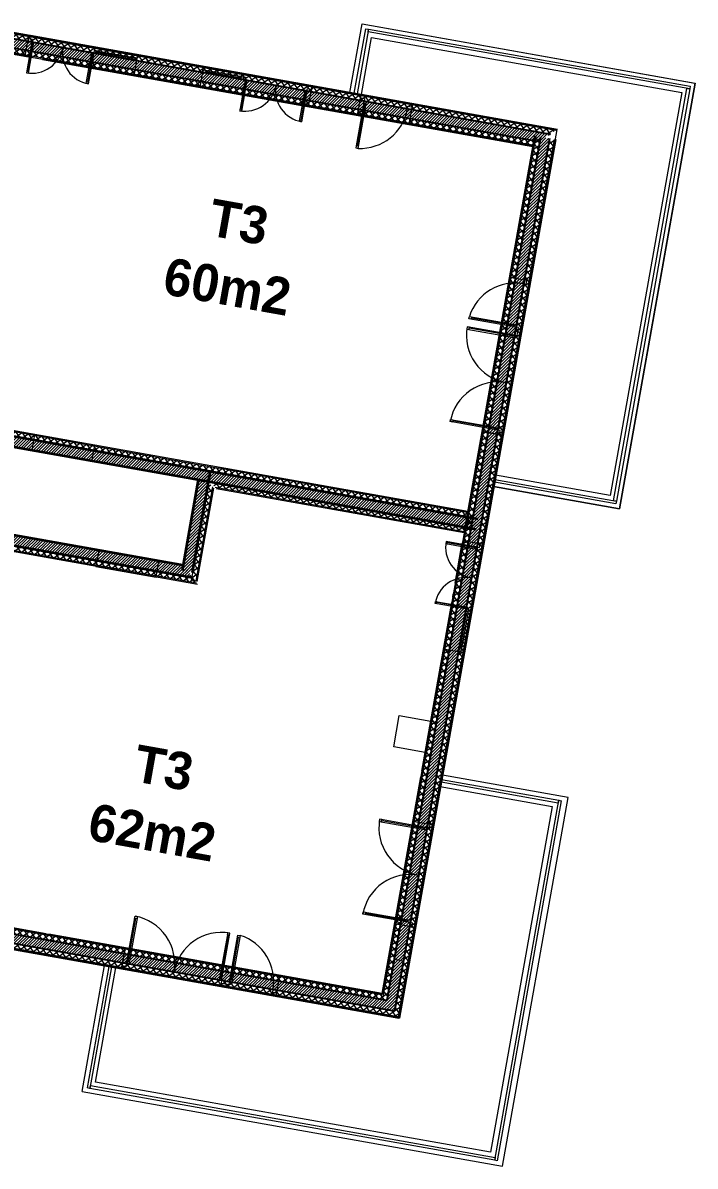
# Model space of a CAD drawing. Header units: centimetres. Extents: x -14085 to 643619, y -47998 to 35592.
# Drawn here: x -1858 to -700, y -2835 to -866 of the extents above; entities that cross this region are included whole.
import ezdxf

# ---------------------------------------------------------------- set-up
doc = ezdxf.new("R2010")
doc.units = ezdxf.units.CM
doc.layers.add('B GÈnÈral_Hatch', color=7, linetype='Continuous', lineweight=5)
doc.layers.add('B Général', color=7, linetype='Continuous', lineweight=5)
doc.styles.add('Geneva (bold)', font='')
doc.styles.get('Geneva (bold)').set_extended_font_data('Geneva', bold=True)
pattern_1 = [(214.918695, (0, 0), (4.5793076, -6.5597212), []), (304.918695, (0, 0), (-6.5597212, -4.5793076), [])]
pattern_2 = [(45, (0, 0), (2.4253472, -2.6458333), [])]

# ---------------------------------------------------------------- blocks, each defined once
blk = doc.blocks.new('Groupe-35-1')
at = {"layer": 'B Général', "lineweight": 9}
blk.add_line((15676.7, -1004.4), (15663.7, -1077.8), dxfattribs=at)
at = {"layer": 'B Général', "lineweight": 9, "flags": 128}
for points in [[(15675.4, -1000.2), (15661, -1081.2), (15665, -1081.9), (15679.4, -1000.9)], [(15675.4, -1000.2), (15674.7, -1004), (15678.7, -1004.7), (15679.4, -1000.9)], [(15661.7, -1077.4), (15661, -1081.2), (15665, -1081.9), (15665.6, -1078.1)]]:
    blk.add_lwpolyline(points, close=True, dxfattribs=at)
blk = doc.blocks.new('Groupe-36-1')
at = {"layer": 'B Général', "color": 7, "linetype": 'Continuous', "lineweight": 9, "flags": 128}
blk.add_lwpolyline([(15664, -1024.6), (15670.3, -989.1), (15758.9, -1004.8), (15752.6, -1040.3)], dxfattribs=at)
at = {"layer": 'B Général', "lineweight": 9, "flags": 128}
for points in [[(15675.4, -1000.2), (15668.5, -999), (15669.3, -994.8), (15676.2, -996)], [(15757.1, -1014.7), (15750.3, -1013.5), (15751, -1009.3), (15757.9, -1010.6)]]:
    blk.add_lwpolyline(points, close=True, dxfattribs=at)
at = {"layer": 'B Général', "linetype": 'Continuous', "lineweight": 9}
blk.add_arc((15668.5, -999), 83, 267.5601, 349.9187, dxfattribs=at)
at = {"layer": 'B Général', "color": 7}
blk.add_blockref('Groupe-35-1', (0, 0), dxfattribs=at)
blk = doc.blocks.new('Groupe-75-1')
at = {"layer": 'B Général', "lineweight": 9}
blk.add_line((15104.7, -901.2), (15096.1, -949.5), dxfattribs=at)
at = {"layer": 'B Général', "lineweight": 9, "flags": 128}
for points in [[(15103.4, -898.4), (15094, -951.6), (15097.4, -952.3), (15106.9, -899)], [(15103.4, -898.4), (15103, -900.9), (15106.5, -901.5), (15106.9, -899)], [(15094.4, -949.2), (15094, -951.6), (15097.4, -952.3), (15097.9, -949.8)]]:
    blk.add_lwpolyline(points, close=True, dxfattribs=at)
blk = doc.blocks.new('Groupe-76-1')
at = {"layer": 'B Général', "lineweight": 9}
blk.add_line((15207.7, -919.5), (15199.2, -967.8), dxfattribs=at)
at = {"layer": 'B Général', "lineweight": 9, "flags": 128}
for points in [[(15209.9, -917.4), (15200.5, -970.6), (15197, -970), (15206.5, -916.7)], [(15209.9, -917.4), (15209.5, -919.9), (15206, -919.2), (15206.5, -916.7)], [(15200.9, -968.1), (15200.5, -970.6), (15197, -970), (15197.4, -967.5)]]:
    blk.add_lwpolyline(points, close=True, dxfattribs=at)
blk = doc.blocks.new('Groupe-77-1')
at = {"layer": 'B Général', "color": 7, "linetype": 'Continuous', "lineweight": 9}
blk.add_line((15277.1, -927.1), (15217.2, -916.5), dxfattribs=at)
at = {"layer": 'B Général', "color": 7, "linetype": 'Continuous', "lineweight": 13, "flags": 128}
blk.add_lwpolyline([(15092, -922.8), (15098.3, -887.4), (15285.4, -920.6), (15279.1, -956.1)], dxfattribs=at)
at = {"layer": 'B Général', "lineweight": 9, "flags": 128}
for points in [[(15096.5, -897.2), (15103.4, -898.4), (15104.2, -894.2), (15097.3, -893)], [(15213.4, -918), (15214.1, -913.8), (15210.7, -913.2), (15209.9, -917.4)], [(15216.8, -918.6), (15217.6, -914.4), (15214.1, -913.8), (15213.4, -918)], [(15283.6, -930.5), (15284.3, -926.3), (15277.5, -925), (15276.7, -929.2)]]:
    blk.add_lwpolyline(points, close=True, dxfattribs=at)
at = {"layer": 'B Général', "color": 7, "linetype": 'Continuous', "lineweight": 9, "flags": 128}
blk.add_lwpolyline([(15213.4, -918), (15214.1, -913.8), (15283, -926), (15282.3, -930.2)], close=True, dxfattribs=at)
at = {"layer": 'B Général', "color": 7, "linetype": 'Continuous', "lineweight": 13}
for centre, start, end in [((15103.4, -898.4), 259.7568, 349.9187), ((15209.9, -917.4), 169.9187, 260.0806)]:
    blk.add_arc(centre, 54.1, start, end, dxfattribs=at)
at = {"layer": 'B Général', "color": 7}
for name in ['Groupe-75-1', 'Groupe-76-1']:
    blk.add_blockref(name, (0, 0), dxfattribs=at)
blk = doc.blocks.new('Groupe-78-1')
at = {"layer": 'B Général', "lineweight": 9}
blk.add_line((15575, -984.8), (15566.4, -1033.1), dxfattribs=at)
at = {"layer": 'B Général', "lineweight": 9, "flags": 128}
for points in [[(15577.1, -982.6), (15567.7, -1035.9), (15564.2, -1035.3), (15573.7, -982)], [(15577.1, -982.6), (15576.7, -985.1), (15573.2, -984.5), (15573.7, -982)], [(15568.1, -1033.4), (15567.7, -1035.9), (15564.2, -1035.3), (15564.6, -1032.8)]]:
    blk.add_lwpolyline(points, close=True, dxfattribs=at)
blk = doc.blocks.new('Groupe-79-1')
at = {"layer": 'B Général', "lineweight": 9}
blk.add_line((15471.9, -966.5), (15463.3, -1014.8), dxfattribs=at)
at = {"layer": 'B Général', "lineweight": 9, "flags": 128}
for points in [[(15470.6, -963.7), (15461.2, -1016.9), (15464.6, -1017.6), (15474.1, -964.3)], [(15470.6, -963.7), (15470.2, -966.2), (15473.7, -966.8), (15474.1, -964.3)], [(15461.6, -1014.4), (15461.2, -1016.9), (15464.6, -1017.6), (15465.1, -1015.1)]]:
    blk.add_lwpolyline(points, close=True, dxfattribs=at)
blk = doc.blocks.new('Groupe-80-1')
at = {"layer": 'B Général', "color": 7, "linetype": 'Continuous', "lineweight": 9}
blk.add_line((15404.2, -949.7), (15464.1, -960.4), dxfattribs=at)
at = {"layer": 'B Général', "color": 7, "linetype": 'Continuous', "lineweight": 13, "flags": 128}
blk.add_lwpolyline([(15579.5, -1009.5), (15585.8, -974), (15398.7, -940.8), (15392.4, -976.2)], dxfattribs=at)
at = {"layer": 'B Général', "lineweight": 9, "flags": 128}
for points in [[(15397, -950.6), (15397.7, -946.4), (15404.6, -947.6), (15403.8, -951.8)], [(15463.7, -962.5), (15464.5, -958.3), (15467.9, -958.9), (15467.2, -963.1)], [(15467.2, -963.1), (15467.9, -958.9), (15471.4, -959.5), (15470.6, -963.7)], [(15584, -983.9), (15577.1, -982.6), (15577.9, -978.5), (15584.8, -979.7)]]:
    blk.add_lwpolyline(points, close=True, dxfattribs=at)
at = {"layer": 'B Général', "color": 7, "linetype": 'Continuous', "lineweight": 9, "flags": 128}
blk.add_lwpolyline([(15398.3, -950.8), (15399, -946.6), (15467.9, -958.9), (15467.2, -963.1)], close=True, dxfattribs=at)
at = {"layer": 'B Général', "color": 7, "linetype": 'Continuous', "lineweight": 13}
for centre, start, end in [((15470.6, -963.7), 259.7568, 349.9187), ((15577.1, -982.6), 169.9187, 260.0806)]:
    blk.add_arc(centre, 54.1, start, end, dxfattribs=at)
at = {"layer": 'B Général', "color": 7}
for name in ['Groupe-79-1', 'Groupe-78-1']:
    blk.add_blockref(name, (0, 0), dxfattribs=at)
blk = doc.blocks.new('Groupe-81-1')
at = {"layer": 'B Général', "lineweight": 9}
blk.add_line((15779.8, -2253.3), (15705.7, -2240.1), dxfattribs=at)
at = {"layer": 'B Général', "lineweight": 9, "flags": 128}
for points in [[(15783.9, -2252), (15702.2, -2237.5), (15701.5, -2241.4), (15783.2, -2255.9)], [(15706, -2238.1), (15702.2, -2237.5), (15701.5, -2241.4), (15705.3, -2242.1)], [(15783.9, -2252), (15780.1, -2251.3), (15779.4, -2255.2), (15783.2, -2255.9)]]:
    blk.add_lwpolyline(points, close=True, dxfattribs=at)
blk = doc.blocks.new('Groupe-82-1')
at = {"layer": 'B Général', "lineweight": 9}
blk.add_line((15751.4, -2412.8), (15677.3, -2399.6), dxfattribs=at)
at = {"layer": 'B Général', "lineweight": 9, "flags": 128}
for points in [[(15754.9, -2415.4), (15673.1, -2400.9), (15673.8, -2397), (15755.6, -2411.5)], [(15677, -2401.6), (15673.1, -2400.9), (15673.8, -2397), (15677.7, -2397.6)], [(15754.9, -2415.4), (15751, -2414.8), (15751.7, -2410.8), (15755.6, -2411.5)]]:
    blk.add_lwpolyline(points, close=True, dxfattribs=at)
blk = doc.blocks.new('Groupe-83-1')
at = {"layer": 'B Général', "linetype": 'Continuous', "lineweight": 9}
blk.add_line((15783.9, -2252), (15702.2, -2237.5), dxfattribs=at)
at = {"layer": 'B Général', "color": 7, "linetype": 'Continuous', "lineweight": 9, "flags": 128}
blk.add_lwpolyline([(15759.6, -2240.5), (15795, -2246.8), (15763.5, -2424.1), (15728, -2417.8)], dxfattribs=at)
at = {"layer": 'B Général', "lineweight": 9, "flags": 128}
for points in [[(15785.2, -2245.1), (15783.9, -2252), (15788.1, -2252.7), (15789.3, -2245.8)], [(15754.9, -2415.4), (15753.6, -2422.3), (15757.8, -2423.1), (15759.1, -2416.2)]]:
    blk.add_lwpolyline(points, close=True, dxfattribs=at)
at = {"layer": 'B Général', "linetype": 'Continuous', "lineweight": 9}
for centre, start, end in [((15783.9, -2252), 169.9187, 259.9187), ((15754.9, -2415.4), 79.9187, 169.9187)]:
    blk.add_arc(centre, 83, start, end, dxfattribs=at)
at = {"layer": 'B Général', "color": 7}
for name in ['Groupe-81-1', 'Groupe-82-1']:
    blk.add_blockref(name, (0, 0), dxfattribs=at)
blk = doc.blocks.new('Groupe-84-1')
at = {"layer": 'B Général', "lineweight": 9}
blk.add_line((15867.1, -1769.9), (15818.8, -1761.3), dxfattribs=at)
at = {"layer": 'B Général', "lineweight": 9, "flags": 128}
for points in [[(15869.9, -1768.6), (15816.7, -1759.1), (15816, -1762.6), (15869.3, -1772)], [(15819.1, -1759.6), (15816.7, -1759.1), (15816, -1762.6), (15818.5, -1763)], [(15869.9, -1768.6), (15867.4, -1768.1), (15866.8, -1771.6), (15869.3, -1772)]]:
    blk.add_lwpolyline(points, close=True, dxfattribs=at)
blk = doc.blocks.new('Groupe-85-1')
at = {"layer": 'B Général', "lineweight": 9}
blk.add_line((15848.8, -1872.9), (15800.5, -1864.3), dxfattribs=at)
at = {"layer": 'B Général', "lineweight": 9, "flags": 128}
for points in [[(15850.9, -1875.1), (15797.7, -1865.6), (15798.3, -1862.1), (15851.6, -1871.6)], [(15800.2, -1866.1), (15797.7, -1865.6), (15798.3, -1862.1), (15800.8, -1862.6)], [(15850.9, -1875.1), (15848.4, -1874.6), (15849.1, -1871.2), (15851.6, -1871.6)]]:
    blk.add_lwpolyline(points, close=True, dxfattribs=at)
blk = doc.blocks.new('Groupe-86-1')
at = {"layer": 'B Général', "color": 7, "linetype": 'Continuous', "lineweight": 9}
blk.add_line((15841.2, -1942.2), (15851.8, -1882.3), dxfattribs=at)
at = {"layer": 'B Général', "color": 7, "linetype": 'Continuous', "lineweight": 13, "flags": 128}
blk.add_lwpolyline([(15845.5, -1757.1), (15880.9, -1763.4), (15847.7, -1950.5), (15812.2, -1944.2)], dxfattribs=at)
at = {"layer": 'B Général', "lineweight": 9, "flags": 128}
for points in [[(15871.1, -1761.7), (15869.9, -1768.6), (15874.1, -1769.3), (15875.3, -1762.4)], [(15849.7, -1882), (15853.9, -1882.7), (15854.5, -1879.3), (15850.3, -1878.5)], [(15850.3, -1878.5), (15854.5, -1879.3), (15855.1, -1875.8), (15850.9, -1875.1)], [(15837.8, -1948.7), (15842, -1949.5), (15843.3, -1942.6), (15839.1, -1941.9)]]:
    blk.add_lwpolyline(points, close=True, dxfattribs=at)
at = {"layer": 'B Général', "color": 7, "linetype": 'Continuous', "lineweight": 9, "flags": 128}
blk.add_lwpolyline([(15850.3, -1878.5), (15854.5, -1879.3), (15842.3, -1948.2), (15838.1, -1947.4)], close=True, dxfattribs=at)
at = {"layer": 'B Général', "color": 7, "linetype": 'Continuous', "lineweight": 13}
for centre, start, end in [((15869.9, -1768.6), 169.7568, 259.9187), ((15850.9, -1875.1), 79.9187, 170.0806)]:
    blk.add_arc(centre, 54.1, start, end, dxfattribs=at)
at = {"layer": 'B Général', "color": 7}
for name in ['Groupe-84-1', 'Groupe-85-1']:
    blk.add_blockref(name, (0, 0), dxfattribs=at)
blk = doc.blocks.new('Groupe-87-1')
at = {"layer": 'B Général', "lineweight": 9}
blk.add_line((15933.6, -1387.2), (15860.2, -1374.2), dxfattribs=at)
at = {"layer": 'B Général', "lineweight": 9, "flags": 128}
for points in [[(15937.1, -1389.9), (15856.1, -1375.5), (15856.8, -1371.5), (15937.8, -1385.9)], [(15859.9, -1376.1), (15856.1, -1375.5), (15856.8, -1371.5), (15860.6, -1372.2)], [(15937.1, -1389.9), (15933.3, -1389.2), (15934, -1385.3), (15937.8, -1385.9)]]:
    blk.add_lwpolyline(points, close=True, dxfattribs=at)
blk = doc.blocks.new('Groupe-88-1')
at = {"layer": 'B Général', "color": 7, "linetype": 'Continuous', "lineweight": 9, "flags": 128}
blk.add_lwpolyline([(15926, -1303.6), (15961.6, -1309.9), (15945.8, -1398.5)], dxfattribs=at)
at = {"layer": 'B Général', "lineweight": 9, "flags": 128}
for points in [[(15951.6, -1308.2), (15950.4, -1315.1), (15954.6, -1315.8), (15955.8, -1308.9)], [(15937.1, -1389.9), (15935.8, -1396.8), (15940, -1397.5), (15941.3, -1390.6)]]:
    blk.add_lwpolyline(points, close=True, dxfattribs=at)
at = {"layer": 'B Général', "linetype": 'Continuous', "lineweight": 9}
blk.add_arc((15935.8, -1396.8), 83, 79.8982, 162.2568, dxfattribs=at)
at = {"layer": 'B Général', "color": 7}
blk.add_blockref('Groupe-87-1', (0, 0), dxfattribs=at)
blk = doc.blocks.new('Groupe-89-1')
at = {"layer": 'B Général', "lineweight": 9}
blk.add_line((15930.4, -1404.9), (15856.4, -1391.7), dxfattribs=at)
at = {"layer": 'B Général', "lineweight": 9, "flags": 128}
for points in [[(15934.6, -1403.7), (15852.9, -1389.1), (15852.2, -1393), (15933.9, -1407.6)], [(15856.7, -1389.8), (15852.9, -1389.1), (15852.2, -1393), (15856, -1393.7)], [(15934.6, -1403.7), (15930.8, -1403), (15930.1, -1406.9), (15933.9, -1407.6)]]:
    blk.add_lwpolyline(points, close=True, dxfattribs=at)
blk = doc.blocks.new('Groupe-90-1')
at = {"layer": 'B Général', "lineweight": 9}
blk.add_line((15902, -1564.4), (15828, -1551.2), dxfattribs=at)
at = {"layer": 'B Général', "lineweight": 9, "flags": 128}
for points in [[(15905.5, -1567.1), (15823.8, -1552.5), (15824.5, -1548.6), (15906.2, -1563.1)], [(15827.6, -1553.2), (15823.8, -1552.5), (15824.5, -1548.6), (15828.3, -1549.3)], [(15905.5, -1567.1), (15901.7, -1566.4), (15902.4, -1562.5), (15906.2, -1563.1)]]:
    blk.add_lwpolyline(points, close=True, dxfattribs=at)
blk = doc.blocks.new('Groupe-91-1')
at = {"layer": 'B Général', "linetype": 'Continuous', "lineweight": 9}
blk.add_line((15934.6, -1403.7), (15852.9, -1389.1), dxfattribs=at)
at = {"layer": 'B Général', "lineweight": 9, "flags": 128}
for points in [[(15935.8, -1396.8), (15934.6, -1403.7), (15938.8, -1404.4), (15940, -1397.5)], [(15905.5, -1567.1), (15904.3, -1574), (15908.5, -1574.7), (15909.7, -1567.8)]]:
    blk.add_lwpolyline(points, close=True, dxfattribs=at)
at = {"layer": 'B Général', "color": 7, "linetype": 'Continuous', "lineweight": 9, "flags": 128}
blk.add_lwpolyline([(15878.7, -1569.4), (15914.1, -1575.7), (15945.7, -1398.5)], dxfattribs=at)
at = {"layer": 'B Général', "linetype": 'Continuous', "lineweight": 9}
for centre, start, end in [((15934.6, -1403.7), 169.8982, 259.8982), ((15905.5, -1567.1), 79.8982, 169.8982)]:
    blk.add_arc(centre, 83, start, end, dxfattribs=at)
at = {"layer": 'B Général', "color": 7}
for name in ['Groupe-89-1', 'Groupe-90-1']:
    blk.add_blockref(name, (0, 0), dxfattribs=at)
blk = doc.blocks.new('Groupe-92-1')
at = {"layer": 'B Général', "color": 7, "linetype": 'Continuous', "lineweight": 13, "flags": 128}
blk.add_lwpolyline([(15926, -1303.6), (15961.6, -1309.9), (15914.1, -1575.7), (15878.7, -1569.4)], dxfattribs=at)
at = {"layer": 'B Général', "color": 7}
for name in ['Groupe-88-1', 'Groupe-91-1']:
    blk.add_blockref(name, (0, 0), dxfattribs=at)
blk = doc.blocks.new('Groupe-93-1')
at = {"layer": 'B Général', "lineweight": 9}
blk.add_line((15446.3, -2514.3), (15459.3, -2440.9), dxfattribs=at)
at = {"layer": 'B Général', "lineweight": 9, "flags": 128}
for points in [[(15443.6, -2517.8), (15458, -2436.8), (15462, -2437.5), (15447.6, -2518.5)], [(15457.4, -2440.5), (15458, -2436.8), (15462, -2437.5), (15461.3, -2441.3)], [(15443.6, -2517.8), (15444.3, -2514), (15448.2, -2514.7), (15447.6, -2518.5)]]:
    blk.add_lwpolyline(points, close=True, dxfattribs=at)
blk = doc.blocks.new('Groupe-94-1')
at = {"layer": 'B Général', "color": 7, "linetype": 'Continuous', "lineweight": 9, "flags": 128}
blk.add_lwpolyline([(15529.9, -2506.7), (15523.6, -2542.3), (15435, -2526.5)], dxfattribs=at)
at = {"layer": 'B Général', "lineweight": 9, "flags": 128}
for points in [[(15443.6, -2517.8), (15436.7, -2516.5), (15436, -2520.7), (15442.9, -2521.9)], [(15525.3, -2532.3), (15518.4, -2531.1), (15517.7, -2535.3), (15524.6, -2536.5)]]:
    blk.add_lwpolyline(points, close=True, dxfattribs=at)
at = {"layer": 'B Général', "linetype": 'Continuous', "lineweight": 9}
blk.add_arc((15436.7, -2516.5), 83, 349.8982, 72.2568, dxfattribs=at)
at = {"layer": 'B Général', "color": 7}
blk.add_blockref('Groupe-93-1', (0, 0), dxfattribs=at)
blk = doc.blocks.new('Groupe-95-1')
at = {"layer": 'B Général', "lineweight": 9}
blk.add_line((15428.6, -2511.1), (15441.8, -2437.1), dxfattribs=at)
at = {"layer": 'B Général', "lineweight": 9, "flags": 128}
for points in [[(15429.8, -2515.3), (15444.4, -2433.6), (15440.5, -2432.9), (15425.9, -2514.6)], [(15443.7, -2437.4), (15444.4, -2433.6), (15440.5, -2432.9), (15439.8, -2436.7)], [(15429.8, -2515.3), (15430.5, -2511.5), (15426.6, -2510.8), (15425.9, -2514.6)]]:
    blk.add_lwpolyline(points, close=True, dxfattribs=at)
blk = doc.blocks.new('Groupe-96-1')
at = {"layer": 'B Général', "lineweight": 9}
blk.add_line((15269.1, -2482.7), (15282.3, -2408.6), dxfattribs=at)
at = {"layer": 'B Général', "lineweight": 9, "flags": 128}
for points in [[(15266.4, -2486.2), (15281, -2404.5), (15284.9, -2405.2), (15270.4, -2486.9)], [(15280.3, -2408.3), (15281, -2404.5), (15284.9, -2405.2), (15284.2, -2409)], [(15266.4, -2486.2), (15267.1, -2482.4), (15271, -2483.1), (15270.4, -2486.9)]]:
    blk.add_lwpolyline(points, close=True, dxfattribs=at)
blk = doc.blocks.new('Groupe-97-1')
at = {"layer": 'B Général', "linetype": 'Continuous', "lineweight": 9}
blk.add_line((15429.8, -2515.3), (15444.4, -2433.6), dxfattribs=at)
at = {"layer": 'B Général', "color": 7, "linetype": 'Continuous', "lineweight": 9, "flags": 128}
blk.add_lwpolyline([(15264.1, -2459.4), (15257.8, -2494.8), (15435, -2526.4)], dxfattribs=at)
at = {"layer": 'B Général', "lineweight": 9, "flags": 128}
for points in [[(15266.4, -2486.2), (15259.5, -2485), (15258.8, -2489.1), (15265.7, -2490.4)], [(15436.7, -2516.5), (15429.8, -2515.3), (15429.1, -2519.5), (15436, -2520.7)]]:
    blk.add_lwpolyline(points, close=True, dxfattribs=at)
at = {"layer": 'B Général', "linetype": 'Continuous', "lineweight": 9}
for centre, start, end in [((15266.4, -2486.2), 349.8982, 79.8982), ((15429.8, -2515.3), 79.8982, 169.8982)]:
    blk.add_arc(centre, 83, start, end, dxfattribs=at)
at = {"layer": 'B Général', "color": 7}
for name in ['Groupe-96-1', 'Groupe-95-1']:
    blk.add_blockref(name, (0, 0), dxfattribs=at)
blk = doc.blocks.new('Groupe-98-1')
at = {"layer": 'B Général', "color": 7, "linetype": 'Continuous', "lineweight": 13, "flags": 128}
blk.add_lwpolyline([(15529.9, -2506.7), (15523.6, -2542.3), (15257.8, -2494.8), (15264.1, -2459.4)], dxfattribs=at)
at = {"layer": 'B Général', "color": 7}
for name in ['Groupe-97-1', 'Groupe-94-1']:
    blk.add_blockref(name, (0, 0), dxfattribs=at)
blk = doc.blocks.new('Groupe-102-1')
at = {"layer": 'B Général', "color": 7, "linetype": 'Continuous', "lineweight": 13, "flags": 128}
blk.add_lwpolyline([(15218.5, -1774.4), (15213.6, -1801.9), (15317.1, -1820.3), (15322, -1792.7)], dxfattribs=at)
blk = doc.blocks.new('Groupe-103-1')
at = {"layer": 'B Général', "color": 7, "linetype": 'Continuous', "lineweight": 13, "flags": 128}
blk.add_lwpolyline([(15206.6, -1620.5), (15211.5, -1592.9), (15108, -1574.5), (15103.1, -1602.1)], dxfattribs=at)
blk = doc.blocks.new('Groupe-109-1')
at = {"layer": 'B GÈnÈral_Hatch', "linetype": 'Continuous', "lineweight": 5, "true_color": 0x808080}
h = blk.add_hatch(dxfattribs=at)
h.set_pattern_fill('02_ISOLANT', color=8, angle=-10.0813, style=0, pattern_type=2)
h.set_pattern_definition([(34.918695, (0, 0), (-4.5793076, 6.5597212), []), (124.918695, (0, 0), (6.5597212, 4.5793076), [])])
h.paths.add_polyline_path([(14978.3, -868), (14985.2, -877.4), (15996.4, -1057.2), (16005.6, -1050.7)])
at = {"layer": 'B GÈnÈral_Hatch', "linetype": 'Continuous', "lineweight": 5}
h = blk.add_hatch(dxfattribs=at)
h.set_pattern_fill('50_BETON', style=0, pattern_type=2)
h.set_pattern_definition(pattern_2)
h.paths.add_polyline_path([(14985.2, -877.4), (14999, -896.1), (15977.8, -1070.1), (15996.4, -1057.2)])
at = {"layer": 'B GÈnÈral_Hatch', "linetype": 'Continuous', "lineweight": 5, "true_color": 0x808080}
h = blk.add_hatch(dxfattribs=at)
h.set_pattern_fill('02_ISOLANT', color=8, angle=-10.0813, style=0, pattern_type=2)
h.set_pattern_definition([(34.918695, (0, 0), (-4.5793076, 6.5597212), []), (124.918695, (0, 0), (6.5597212, 4.5793076), [])])
h.paths.add_polyline_path([(14999, -896.1), (15005.9, -905.5), (15968.5, -1076.6), (15977.8, -1070.1)])
h = blk.add_hatch(dxfattribs=at)
h.set_pattern_fill('02_ISOLANT', color=8, angle=-10.0813, style=0, pattern_type=2)
h.set_pattern_definition([(34.918695, (0, 0), (-4.5793076, 6.5597212), []), (124.918695, (0, 0), (6.5597212, 4.5793076), [])])
h.paths.add_polyline_path([(15101.9, -890), (15108.8, -899.4), (15996.4, -1057.2), (16005.6, -1050.7)])
at = {"layer": 'B GÈnÈral_Hatch', "linetype": 'Continuous', "lineweight": 5}
h = blk.add_hatch(dxfattribs=at)
h.set_pattern_fill('50_BETON', style=0, pattern_type=2)
h.set_pattern_definition(pattern_2)
h.paths.add_polyline_path([(15108.8, -899.4), (15122.7, -918.1), (15977.8, -1070.1), (15996.4, -1057.2)])
at = {"layer": 'B GÈnÈral_Hatch', "linetype": 'Continuous', "lineweight": 5, "true_color": 0x808080}
h = blk.add_hatch(dxfattribs=at)
h.set_pattern_fill('02_ISOLANT', color=8, angle=-10.0813, style=0, pattern_type=2)
h.set_pattern_definition([(34.918695, (0, 0), (-4.5793076, 6.5597212), []), (124.918695, (0, 0), (6.5597212, 4.5793076), [])])
h.paths.add_polyline_path([(15122.7, -918.1), (15129.6, -927.4), (15968.5, -1076.6), (15977.8, -1070.1)])
h = blk.add_hatch(dxfattribs=at)
h.set_pattern_fill('02_ISOLANT', color=8, angle=-100.0813, style=0, pattern_type=2)
h.set_pattern_definition([(-55.081305, (0, 0), (6.5597212, 4.5793076), []), (34.918695, (0, 0), (4.5793076, -6.5597212), [])])
h.paths.add_polyline_path([(15979.2, -1062.3), (15971.3, -1060.9), (15708.3, -2540.4), (15714.8, -2549.6)])
at = {"layer": 'B GÈnÈral_Hatch', "linetype": 'Continuous', "lineweight": 5}
h = blk.add_hatch(dxfattribs=at)
h.set_pattern_fill('50_BETON', style=0, pattern_type=2)
h.set_pattern_definition(pattern_2)
h.paths.add_polyline_path([(15995, -1065.1), (15979.2, -1062.3), (15714.8, -2549.6), (15727.7, -2568.2)])
at = {"layer": 'B GÈnÈral_Hatch', "linetype": 'Continuous', "lineweight": 5, "true_color": 0x808080}
h = blk.add_hatch(dxfattribs=at)
h.set_pattern_fill('02_ISOLANT', color=8, angle=-100.0813, style=0, pattern_type=2)
h.set_pattern_definition([(-55.081305, (0, 0), (6.5597212, 4.5793076), []), (34.918695, (0, 0), (4.5793076, -6.5597212), [])])
h.paths.add_polyline_path([(16002.8, -1066.5), (15995, -1065.1), (15727.7, -2568.2), (15734.2, -2577.5)])
at = {"layer": 'B GÈnÈral_Hatch', "linetype": 'Continuous', "lineweight": 5}
h = blk.add_hatch(dxfattribs=at)
h.set_pattern_fill('50_BETON', style=0, pattern_type=2)
h.set_pattern_definition(pattern_2)
h.paths.add_polyline_path([(12903.1, -1192.2), (12882.2, -1206.7), (15395.2, -1653.5), (15416, -1638.9)])
h = blk.add_hatch(dxfattribs=at)
h.set_pattern_fill('50_BETON', style=0, pattern_type=2)
h.set_pattern_definition(pattern_2)
h.paths.add_polyline_path([(15380.2, -1821.5), (15365.7, -1800.6), (12317.2, -1258.6), (12296.4, -1273.2)])
at = {"layer": 'B GÈnÈral_Hatch', "linetype": 'Continuous', "lineweight": 5, "true_color": 0x808080}
h = blk.add_hatch(dxfattribs=at)
h.set_pattern_fill('02_ISOLANT', color=8, angle=-10.0813, style=0, pattern_type=2)
h.set_pattern_definition([(34.918695, (0, 0), (-4.5793076, 6.559721), []), (124.918695, (0, 0), (6.559721, 4.5793076), [])])
h.paths.add_polyline_path([(14076, -1392.6), (14066.7, -1399), (15416, -1638.9), (15425.3, -1632.5)])
h = blk.add_hatch(dxfattribs=at)
h.set_pattern_fill('02_ISOLANT', color=8, angle=169.9187, style=0, pattern_type=2)
h.set_pattern_definition([(214.918695, (0, 0), (4.5793076, -6.559721), []), (304.918695, (0, 0), (-6.559721, -4.5793076), [])])
h.paths.add_polyline_path([(15386.7, -1830.8), (15380.2, -1821.5), (13217.2, -1436.9), (13223.7, -1446.2)])
h = blk.add_hatch(dxfattribs=at)
h.set_pattern_fill('02_ISOLANT', color=8, angle=-10.0813, style=0, pattern_type=2)
h.set_pattern_definition([(34.918695, (0, 0), (-4.5793076, 6.5597212), []), (124.918695, (0, 0), (6.5597212, 4.5793076), [])])
h.paths.add_polyline_path([(15425, -1632.4), (15415.7, -1638.9), (15852.4, -1716.5), (15853.8, -1708.6)])
at = {"layer": 'B GÈnÈral_Hatch', "linetype": 'Continuous', "lineweight": 5}
h = blk.add_hatch(dxfattribs=at)
h.set_pattern_fill('50_BETON', style=0, pattern_type=2)
h.set_pattern_definition(pattern_2)
h.paths.add_polyline_path([(15362.4, -1809.2), (15380.1, -1812.3), (15411.1, -1638), (15390.2, -1652.6)])
h = blk.add_hatch(dxfattribs=at)
h.set_pattern_fill('50_BETON', style=0, pattern_type=2)
h.set_pattern_definition(pattern_2)
h.paths.add_polyline_path([(15415.7, -1638.9), (15394.9, -1653.5), (15868.4, -1737.6), (15871.6, -1719.9)])
at = {"layer": 'B GÈnÈral_Hatch', "linetype": 'Continuous', "lineweight": 5, "true_color": 0x808080}
h = blk.add_hatch(dxfattribs=at)
h.set_pattern_fill('02_ISOLANT', color=8, angle=-99.9772, style=0, pattern_type=2)
h.set_pattern_definition([(-54.97723, (0, 0), (6.5513925, 4.591215), []), (35.02277, (0, 0), (4.591215, -6.5513925), [])])
h.paths.add_polyline_path([(15414.1, -1664.9), (15407.7, -1655.7), (15377.7, -1826.1), (15385.5, -1827.5)])
h = blk.add_hatch(dxfattribs=at)
h.set_pattern_fill('02_ISOLANT', color=8, angle=169.9187, style=0, pattern_type=2)
h.set_pattern_definition([(214.918695, (0, 0), (4.5793076, -6.5597212), []), (304.918695, (0, 0), (-6.5597212, -4.5793076), [])])
h.paths.add_polyline_path([(15847.9, -1742.1), (15849.3, -1734.2), (15412.6, -1656.6), (15419.1, -1665.9)])
at = {"layer": 'B GÈnÈral_Hatch', "linetype": 'Continuous', "lineweight": 5}
h = blk.add_hatch(dxfattribs=at)
h.set_pattern_fill('50_BETON', style=0, pattern_type=2)
h.set_pattern_definition(pattern_2)
h.paths.add_polyline_path([(15727.7, -2568.2), (15714.8, -2549.6), (13082.2, -2081.6), (13079.4, -2097.4)])
at = {"layer": 'B GÈnÈral_Hatch', "linetype": 'Continuous', "lineweight": 5, "true_color": 0x808080}
h = blk.add_hatch(dxfattribs=at)
h.set_pattern_fill('02_ISOLANT', color=8, angle=169.9187, style=0, pattern_type=2)
h.set_pattern_definition(pattern_1)
h.paths.add_polyline_path([(15714.8, -2549.6), (15708.3, -2540.4), (13083.6, -2073.7), (13082.2, -2081.6)])
h = blk.add_hatch(dxfattribs=at)
h.set_pattern_fill('02_ISOLANT', color=8, angle=169.9187, style=0, pattern_type=2)
h.set_pattern_definition(pattern_1)
h.paths.add_polyline_path([(15734.2, -2577.5), (15727.7, -2568.2), (13079.4, -2097.4), (13078, -2105.2)])
at = {"layer": 'B Général', "color": 7, "linetype": 'Continuous', "lineweight": 5}
for p, q in [((14976.5, -865.7), (16008, -1049.1)), ((14978.3, -868), (16005.6, -1050.7)), ((14985.2, -877.4), (15996.4, -1057.2)), ((15005.9, -905.5), (15968.5, -1076.6)), ((15100.2, -887.7), (16008, -1049.1)), ((15101.9, -890), (16005.6, -1050.7)), ((15108.8, -899.4), (15996.4, -1057.2)), ((15007.6, -907.8), (15966.2, -1078.2)), ((15129.6, -927.4), (15968.5, -1076.6)), ((15131.3, -929.8), (15966.2, -1078.2)), ((15969.4, -1060.5), (15706.7, -2538)), ((15971.3, -1060.9), (15708.3, -2540.4)), ((15995, -1065.1), (15727.7, -2568.2)), ((16002.8, -1066.5), (15734.2, -2577.5)), ((16004.8, -1066.8), (15735.8, -2579.8)), ((14076, -1392.6), (15425.3, -1632.5)), ((14078.3, -1390.9), (15427.6, -1630.8)), ((14066.7, -1399), (15416, -1638.9)), ((15380.2, -1821.5), (13217.2, -1436.9)), ((15386.7, -1830.8), (13223.7, -1446.2)), ((15388.3, -1833.1), (13225.3, -1448.5)), ((15425, -1632.4), (15853.8, -1708.6)), ((15427.3, -1630.8), (15854.2, -1706.7)), ((15415.7, -1638.9), (15852.4, -1716.5)), ((15407.7, -1655.7), (15377.7, -1826.1)), ((15414.1, -1664.9), (15385.5, -1827.5)), ((15415.8, -1667.3), (15387.5, -1827.8)), ((15849.3, -1734.2), (15412.6, -1656.6)), ((15847.9, -1742.1), (15419.1, -1665.9)), ((15847.5, -1744.1), (15420.7, -1668.2)), ((15708.3, -2540.4), (13083.6, -2073.7)), ((15706.7, -2538), (13084, -2071.8)), ((15734.2, -2577.5), (13078, -2105.2)), ((15727.7, -2568.2), (13079.4, -2097.4)), ((15735.8, -2579.8), (13077.7, -2107.2))]:
    blk.add_line(p, q, dxfattribs=at)
at = {"layer": 'B Général', "color": 7, "linetype": 'Continuous', "lineweight": 25}
for p, q in [((14976.5, -865.7), (16008, -1049.1)), ((14985.2, -877.4), (15996.4, -1057.2)), ((14999, -896.1), (15977.8, -1070.1)), ((15100.2, -887.7), (16008, -1049.1)), ((15108.8, -899.4), (15996.4, -1057.2)), ((15007.6, -907.8), (15103.7, -924.9)), ((15122.7, -918.1), (15977.8, -1070.1)), ((15121.5, -928), (15966.2, -1078.2)), ((15131.3, -929.8), (15966.2, -1078.2)), ((15979.2, -1062.3), (15714.8, -2549.6)), ((15969.4, -1060.5), (15847.8, -1744.3)), ((15995, -1065.1), (15727.7, -2568.2)), ((16004.8, -1066.8), (15735.8, -2579.8)), ((12882.2, -1206.7), (15395.2, -1653.5)), ((15365.7, -1800.6), (12442.3, -1280.9)), ((14894.1, -1546.1), (15416, -1638.9)), ((15362.4, -1809.2), (15390.2, -1652.6)), ((15380.1, -1812.3), (15411.1, -1638)), ((15394.9, -1653.5), (15868.4, -1737.6)), ((15415.7, -1638.9), (15871.6, -1719.9)), ((15380.2, -1821.5), (14945.9, -1744.3)), ((15844.6, -1762), (15832.3, -1831.5)), ((15829.1, -1849.2), (15828.1, -1855)), ((15826.3, -1864.9), (15774.7, -2155.4)), ((15714.8, -2549.6), (13082.2, -2081.6)), ((15127.6, -2435.1), (13084, -2071.8)), ((15727.7, -2568.2), (13079.4, -2097.4)), ((15735.8, -2579.8), (13077.7, -2107.2)), ((15772.9, -2165.2), (15706.7, -2538)), ((15706.7, -2538), (15132.6, -2436))]:
    blk.add_line(p, q, dxfattribs=at)
at = {"layer": 'B Général', "color": 7, "linetype": 'Continuous', "lineweight": 13}
for p, q in [((15651.1, -985.6), (15672.1, -867.5)), ((15672.1, -867.5), (16245.2, -969.4)), ((16115.2, -1702.9), (16245.6, -969.4)), ((14066.7, -1399), (15416, -1638.9)), ((15380.2, -1821.5), (13217.2, -1436.9)), ((14831.5, -1524.8), (15427.6, -1630.8)), ((15388.3, -1833.1), (13968.4, -1580.6)), ((15427.3, -1630.8), (15854.2, -1706.7)), ((15415.7, -1638.9), (15852.4, -1716.5)), ((15407.7, -1655.7), (15377.7, -1826.1)), ((15415.8, -1667.3), (15387.5, -1827.8)), ((15849.3, -1734.2), (15412.6, -1656.6)), ((15847.5, -1744.1), (15420.7, -1668.2)), ((15898.5, -1664.4), (16115.2, -1702.9)), ((16026.8, -2200), (15810.2, -2161.5)), ((15913.9, -2834.9), (16026.8, -2200)), ((15727.4, -2478.5), (15743.2, -2481.3)), ((15189.9, -2706.2), (15228.4, -2489.6)), ((15189.9, -2706.2), (15913.9, -2834.9))]:
    blk.add_line(p, q, dxfattribs=at)
at = {"layer": 'B Général', "color": 7, "linetype": 'Continuous', "lineweight": 35}
for p, q in [((12903.1, -1192.2), (15416, -1638.9)), ((12882.2, -1206.7), (15395.2, -1653.5)), ((15365.7, -1800.6), (12317.2, -1258.6)), ((15380.2, -1821.5), (12296.4, -1273.2)), ((15362.4, -1809.2), (15390.2, -1652.6)), ((15380.1, -1812.3), (15411.1, -1638)), ((15394.9, -1653.5), (15868.4, -1737.6)), ((15415.7, -1638.9), (15871.6, -1719.9))]:
    blk.add_line(p, q, dxfattribs=at)
at = {"layer": 'B Général', "color": 7, "linetype": 'Continuous', "lineweight": 13, "flags": 128}
for points in [[(15974.7, -1236.2), (15974.7, -1236.2), (16008, -1049.1), (15651.1, -985.6), (15672.1, -867.5), (16245.6, -969.4), (16186.3, -1302.8), (16186.3, -1302.8), (16115.1, -1702.9), (15898.5, -1664.4)], [(15683.2, -876.6), (15663.4, -987.8), (15658.5, -987), (15678.3, -875.7)], [(16236.9, -975), (16236.2, -979.5), (15682.4, -881), (15683.2, -876.6)], [(16236.2, -979.5), (16109.9, -1689.6), (16105, -1688.7), (16231.2, -978.6)], [(16109.9, -1689.6), (16109.1, -1694), (15899.9, -1656.8), (15900.7, -1652.4)], [(15736, -2059), (15790.1, -2068.7), (15780.6, -2122.3), (15726.4, -2112.7)], [(15808.9, -2168.9), (16010.7, -2204.8), (16009.8, -2209.7), (15808, -2173.8)], [(16010.7, -2204.8), (16015.1, -2205.6), (15904.8, -2825.7), (15900.4, -2824.9)], [(15236.1, -2491), (15240.5, -2491.8), (15203.3, -2701), (15198.9, -2700.2)], [(15204.2, -2696), (15901.3, -2820), (15900.4, -2824.9), (15203.3, -2701)]]:
    blk.add_lwpolyline(points, close=True, dxfattribs=at)
at = {"layer": 'B Général', "lineweight": 5, "flags": 128}
for points in [[(16099, -1679.8), (15902, -1644.7), (16008, -1049.1), (15670.8, -989.1), (15688.3, -890.7), (16222.4, -985.6)], [(15735.8, -2579.8), (15806.7, -2181.2), (15999.1, -2215.4), (15893.3, -2810.9), (15212.9, -2690), (15247.9, -2493)]]:
    blk.add_lwpolyline(points, close=True, dxfattribs=at)
at = {"layer": 'B Général', "color": 7}
for name in ['Groupe-77-1', 'Groupe-80-1', 'Groupe-36-1', 'Groupe-92-1', 'Groupe-103-1', 'Groupe-86-1', 'Groupe-102-1', 'Groupe-83-1', 'Groupe-98-1']:
    blk.add_blockref(name, (0, 0), dxfattribs=at)
at = {"layer": 'B Général', "char_height": 64.16, "attachment_point": 5, "rotation": 349.9187, "line_spacing_factor": 1.05726, "style": 'Geneva (bold)'}
for s, insert in [('T3\\P60m2', (15449.8, -1264.6)), ('T3\\P62m2', (15320.5, -2204.8))]:
    blk.add_mtext(s, dxfattribs=dict(at, insert=insert))

msp = doc.modelspace()

# ---------------------------------------------------------------- block references
at = {"layer": 'B Général', "color": 7}
msp.add_blockref('Groupe-109-1', (-16946.05, 0), dxfattribs=at)

doc.saveas('drawing.dxf')
